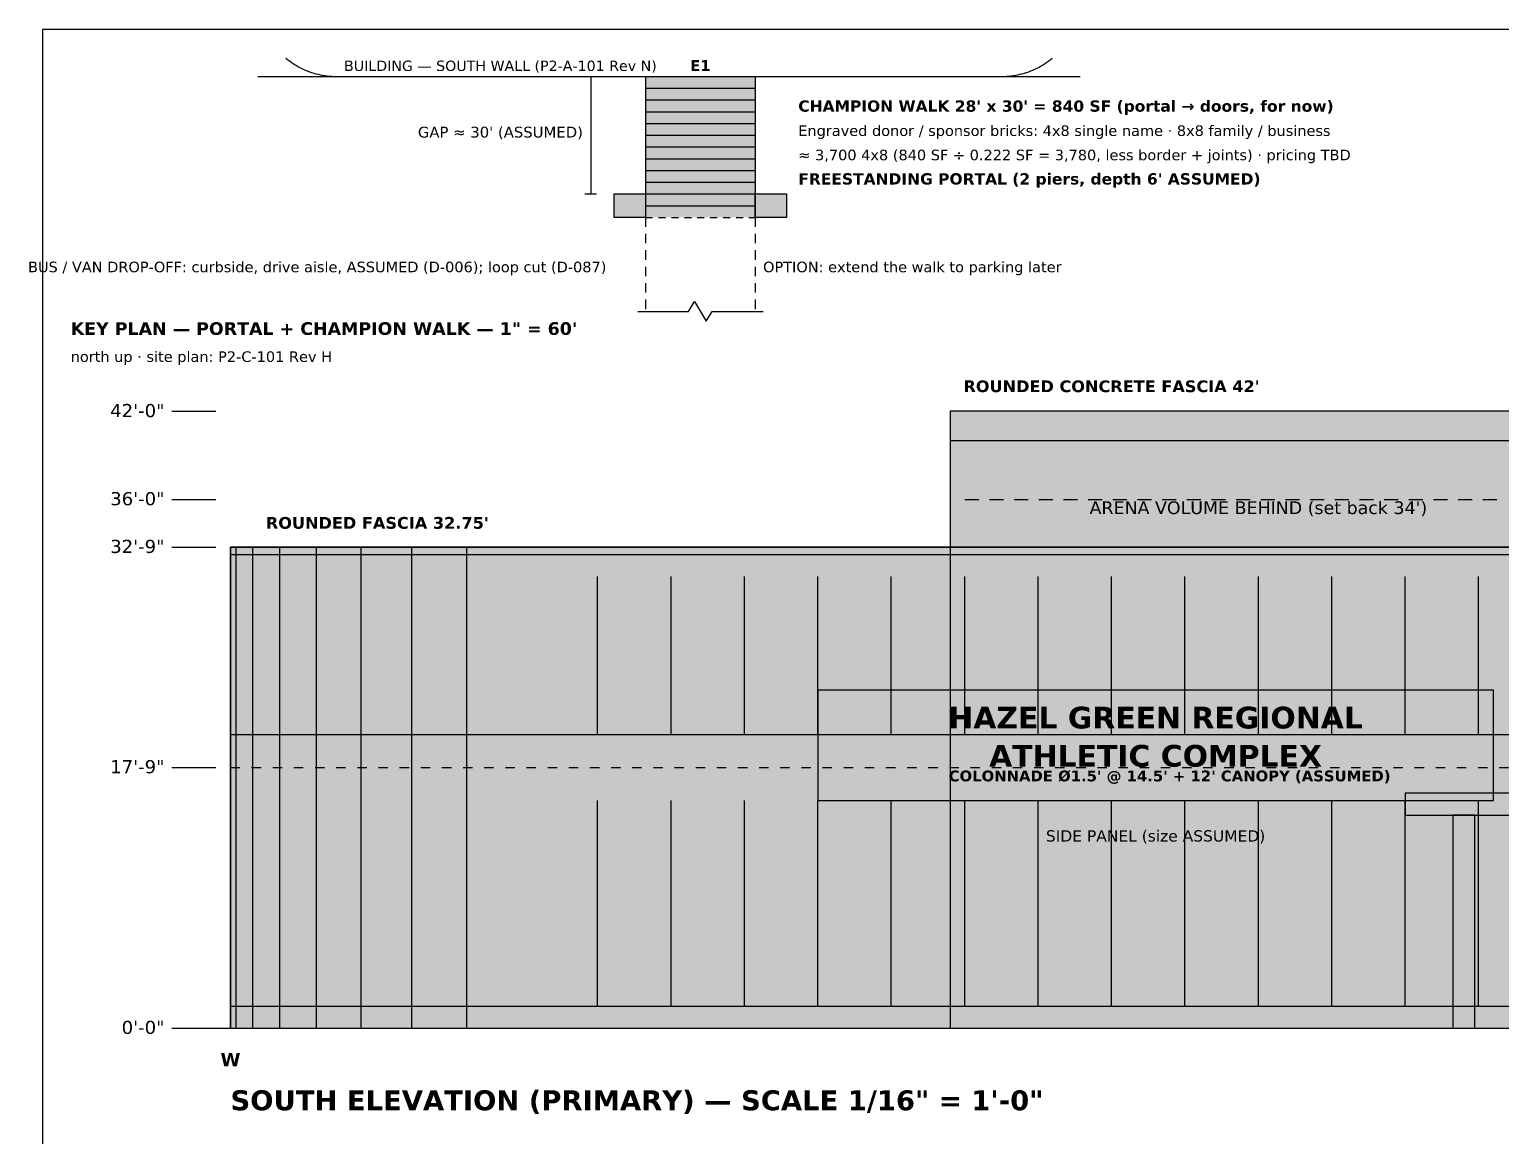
# Model space of a CAD drawing. Header units: inches. Extents: x 0.4 to 16.5, y 0.5 to 10.5.
# Drawn here: x 0.44 to 6.71, y 5.79 to 10.5 of the extents above; entities that cross this region are included whole.
import ezdxf
from ezdxf.enums import TextEntityAlignment as Align

# ---------------------------------------------------------------- set-up
doc = ezdxf.new("R2010")
doc.units = ezdxf.units.IN
doc.header["$MEASUREMENT"] = 0
for name, color, linetype in [('A-ELEV-DATM', 7, 'Continuous'), ('A-ELEV-FACD', 7, 'Continuous'), ('A-ELEV-FILL', 7, 'Continuous'), ('A-ELEV-HIDN', 7, 'Continuous'), ('A-ELEV-IDEN', 7, 'Continuous'), ('A-ELEV-OTLN', 7, 'Continuous'), ('A-ELEV-SIGN', 7, 'Continuous'), ('G-ANNO-TTLB', 7, 'Continuous')]:
    doc.layers.add(name, color=color, linetype=linetype)
doc.styles.add('KS-BOLD', font='DejaVuSans-Bold.ttf')
doc.styles.add('KS-REG', font='DejaVuSans.ttf')

msp = doc.modelspace()

# ---------------------------------------------------------------- hatches: boundary and pattern name
at = {"layer": 'A-ELEV-FACD', "true_color": 0xc9c6be}
msp.add_hatch(color=7, dxfattribs=at).paths.add_polyline_path([(6.3, 7.1562), (10.425, 7.1562), (10.425, 7.25), (6.3, 7.25)])
at = {"layer": 'A-ELEV-FACD', "true_color": 0xd3d0c8}
msp.add_hatch(color=7, dxfattribs=at).paths.add_polyline_path([(6.5031, 6.25), (6.5969, 6.25), (6.5969, 7.1562), (6.5031, 7.1562)])
at = {"layer": 'A-ELEV-FILL', "true_color": 0xb5654a}
msp.add_hatch(color=7, dxfattribs=at).paths.add_polyline_path([(3.0667, 10.3), (3.5333, 10.3), (3.5333, 9.7), (3.0667, 9.7)])
at = {"layer": 'A-ELEV-FILL', "true_color": 0xcdcdcd}
msp.add_hatch(color=7, dxfattribs=at).paths.add_polyline_path([(4.3625, 6.25), (14.425, 6.25), (14.425, 8.875), (4.3625, 8.875)])
at = {"layer": 'A-ELEV-FILL', "true_color": 0xc9c6be}
for points in [[(4.3625, 6.25), (14.425, 6.25), (14.425, 8.875), (4.3625, 8.875)], [(1.3, 6.25), (14.425, 6.25), (14.425, 8.2969), (1.3, 8.2969)]]:
    msp.add_hatch(color=7, dxfattribs=at).paths.add_polyline_path(points)
at = {"layer": 'A-ELEV-FILL', "true_color": 0xb1aea7}
msp.add_hatch(color=7, dxfattribs=at).paths.add_polyline_path([(4.3625, 8.75), (14.425, 8.75), (14.425, 8.875), (4.3625, 8.875)])
at = {"layer": 'A-ELEV-FILL', "true_color": 0xe4e4e4}
msp.add_hatch(color=7, dxfattribs=at).paths.add_polyline_path([(1.3, 6.25), (14.425, 6.25), (14.425, 8.2969), (1.3, 8.2969)])
at = {"layer": 'A-ELEV-FILL', "true_color": 0x918f89}
for points in [[(1.3, 8.1719), (1.324, 8.1719), (1.324, 8.2969), (1.3, 8.2969)], [(1.3, 7.2188), (1.324, 7.2188), (1.324, 7.5), (1.3, 7.5)], [(1.3, 6.25), (1.324, 6.25), (1.324, 6.3438), (1.3, 6.3438)]]:
    msp.add_hatch(color=7, dxfattribs=at).paths.add_polyline_path(points)
at = {"layer": 'A-ELEV-FILL', "true_color": 0x98958f}
for points in [[(1.324, 8.1719), (1.3952, 8.1719), (1.3952, 8.2969), (1.324, 8.2969)], [(1.324, 7.2188), (1.3952, 7.2188), (1.3952, 7.5), (1.324, 7.5)], [(1.324, 6.25), (1.3952, 6.25), (1.3952, 6.3438), (1.324, 6.3438)]]:
    msp.add_hatch(color=7, dxfattribs=at).paths.add_polyline_path(points)
at = {"layer": 'A-ELEV-FILL', "true_color": 0x9f9c96}
for points in [[(1.3952, 8.1719), (1.5107, 8.1719), (1.5107, 8.2969), (1.3952, 8.2969)], [(1.3952, 7.2188), (1.5107, 7.2188), (1.5107, 7.5), (1.3952, 7.5)], [(1.3952, 6.25), (1.5107, 6.25), (1.5107, 6.3438), (1.3952, 6.3438)]]:
    msp.add_hatch(color=7, dxfattribs=at).paths.add_polyline_path(points)
at = {"layer": 'A-ELEV-FILL', "true_color": 0xa6a39d}
for points in [[(1.5107, 8.1719), (1.6661, 8.1719), (1.6661, 8.2969), (1.5107, 8.2969)], [(1.5107, 7.2188), (1.6661, 7.2188), (1.6661, 7.5), (1.5107, 7.5)], [(1.5107, 6.25), (1.6661, 6.25), (1.6661, 6.3438), (1.5107, 6.3438)]]:
    msp.add_hatch(color=7, dxfattribs=at).paths.add_polyline_path(points)
at = {"layer": 'A-ELEV-FILL', "true_color": 0xadaaa3}
for points in [[(1.6661, 8.1719), (1.8555, 8.1719), (1.8555, 8.2969), (1.6661, 8.2969)], [(1.6661, 7.2188), (1.8555, 7.2188), (1.8555, 7.5), (1.6661, 7.5)], [(1.6661, 6.25), (1.8555, 6.25), (1.8555, 6.3438), (1.6661, 6.3438)]]:
    msp.add_hatch(color=7, dxfattribs=at).paths.add_polyline_path(points)
at = {"layer": 'A-ELEV-FILL', "true_color": 0xb4b1aa}
for points in [[(1.8555, 8.1719), (2.0716, 8.1719), (2.0716, 8.2969), (1.8555, 8.2969)], [(1.8555, 7.2188), (2.0716, 7.2188), (2.0716, 7.5), (1.8555, 7.5)], [(1.8555, 6.25), (2.0716, 6.25), (2.0716, 6.3438), (1.8555, 6.3438)]]:
    msp.add_hatch(color=7, dxfattribs=at).paths.add_polyline_path(points)
at = {"layer": 'A-ELEV-FILL', "true_color": 0xbbb8b1}
for points in [[(2.0716, 8.1719), (2.3061, 8.1719), (2.3061, 8.2969), (2.0716, 8.2969)], [(2.0716, 7.2188), (2.3061, 7.2188), (2.3061, 7.5), (2.0716, 7.5)], [(2.0716, 6.25), (2.3061, 6.25), (2.3061, 6.3438), (2.0716, 6.3438)]]:
    msp.add_hatch(color=7, dxfattribs=at).paths.add_polyline_path(points)
at = {"layer": 'A-ELEV-FILL', "true_color": 0xc2bfb7}
for points in [[(2.3061, 8.1719), (2.55, 8.1719), (2.55, 8.2969), (2.3061, 8.2969)], [(2.3061, 7.2188), (2.55, 7.2188), (2.55, 7.5), (2.3061, 7.5)], [(2.3061, 6.25), (2.55, 6.25), (2.55, 6.3438), (2.3061, 6.3438)]]:
    msp.add_hatch(color=7, dxfattribs=at).paths.add_polyline_path(points)
at = {"layer": 'A-ELEV-FILL', "true_color": 0x4f6a7d}
for points in [[(1.3, 7.5), (14.425, 7.5), (14.425, 8.1719), (1.3, 8.1719)], [(1.3, 6.3438), (14.425, 6.3438), (14.425, 7.2188), (1.3, 7.2188)]]:
    msp.add_hatch(color=7, dxfattribs=at).paths.add_polyline_path(points)
at = {"layer": 'A-ELEV-FILL', "true_color": 0x394c5a}
for points in [[(1.3, 7.5), (1.324, 7.5), (1.324, 8.1719), (1.3, 8.1719)], [(1.3, 6.3438), (1.324, 6.3438), (1.324, 7.2188), (1.3, 7.2188)]]:
    msp.add_hatch(color=7, dxfattribs=at).paths.add_polyline_path(points)
at = {"layer": 'A-ELEV-FILL', "true_color": 0x3c505e}
for points in [[(1.324, 7.5), (1.3952, 7.5), (1.3952, 8.1719), (1.324, 8.1719)], [(1.324, 6.3438), (1.3952, 6.3438), (1.3952, 7.2188), (1.324, 7.2188)]]:
    msp.add_hatch(color=7, dxfattribs=at).paths.add_polyline_path(points)
at = {"layer": 'A-ELEV-FILL', "true_color": 0x3e5463}
for points in [[(1.3952, 7.5), (1.5107, 7.5), (1.5107, 8.1719), (1.3952, 8.1719)], [(1.3952, 6.3438), (1.5107, 6.3438), (1.5107, 7.2188), (1.3952, 7.2188)]]:
    msp.add_hatch(color=7, dxfattribs=at).paths.add_polyline_path(points)
at = {"layer": 'A-ELEV-FILL', "true_color": 0x415767}
for points in [[(1.5107, 7.5), (1.6661, 7.5), (1.6661, 8.1719), (1.5107, 8.1719)], [(1.5107, 6.3438), (1.6661, 6.3438), (1.6661, 7.2188), (1.5107, 7.2188)]]:
    msp.add_hatch(color=7, dxfattribs=at).paths.add_polyline_path(points)
at = {"layer": 'A-ELEV-FILL', "true_color": 0x445b6c}
for points in [[(1.6661, 7.5), (1.8555, 7.5), (1.8555, 8.1719), (1.6661, 8.1719)], [(1.6661, 6.3438), (1.8555, 6.3438), (1.8555, 7.2188), (1.6661, 7.2188)]]:
    msp.add_hatch(color=7, dxfattribs=at).paths.add_polyline_path(points)
at = {"layer": 'A-ELEV-FILL', "true_color": 0x475f70}
for points in [[(1.8555, 7.5), (2.0716, 7.5), (2.0716, 8.1719), (1.8555, 8.1719)], [(1.8555, 6.3438), (2.0716, 6.3438), (2.0716, 7.2188), (1.8555, 7.2188)]]:
    msp.add_hatch(color=7, dxfattribs=at).paths.add_polyline_path(points)
at = {"layer": 'A-ELEV-FILL', "true_color": 0x496374}
for points in [[(2.0716, 7.5), (2.3061, 7.5), (2.3061, 8.1719), (2.0716, 8.1719)], [(2.0716, 6.3438), (2.3061, 6.3438), (2.3061, 7.2188), (2.0716, 7.2188)]]:
    msp.add_hatch(color=7, dxfattribs=at).paths.add_polyline_path(points)
at = {"layer": 'A-ELEV-FILL', "true_color": 0x4c6679}
for points in [[(2.3061, 7.5), (2.55, 7.5), (2.55, 8.1719), (2.3061, 8.1719)], [(2.3061, 6.3438), (2.55, 6.3438), (2.55, 7.2188), (2.3061, 7.2188)]]:
    msp.add_hatch(color=7, dxfattribs=at).paths.add_polyline_path(points)
at = {"layer": 'A-ELEV-FILL', "true_color": 0xcc0000}
msp.add_hatch(color=7, dxfattribs=at).paths.add_polyline_path([(3.8, 7.2188), (6.675, 7.2188), (6.675, 7.2687), (3.8, 7.2687)])
at = {"layer": 'A-ELEV-OTLN', "true_color": 0xd8ccb0}
for points in [[(2.9333, 9.8), (3.0667, 9.8), (3.0667, 9.7), (2.9333, 9.7)], [(3.5333, 9.8), (3.6667, 9.8), (3.6667, 9.7), (3.5333, 9.7)]]:
    msp.add_hatch(color=7, dxfattribs=at).paths.add_polyline_path(points)
at = {"layer": 'A-ELEV-SIGN', "true_color": 0x1a1a1a}
msp.add_hatch(color=7, dxfattribs=at).paths.add_polyline_path([(3.8, 7.2188), (6.675, 7.2188), (6.675, 7.6875), (3.8, 7.6875)])

# ---------------------------------------------------------------- linework, layer by layer
at = {"layer": 'A-ELEV-DATM'}
for p, q in [((2.8083, 10.3), (2.8583, 10.3)), ((2.8333, 10.3), (2.8333, 9.8)), ((2.8083, 9.8), (2.8583, 9.8)), ((1.05, 8.875), (1.2375, 8.875)), ((1.05, 8.5), (1.2375, 8.5)), ((1.05, 8.2969), (1.2375, 8.2969)), ((1.05, 7.3594), (1.2375, 7.3594)), ((1.05, 6.25), (1.2375, 6.25))]:
    msp.add_line(p, q, dxfattribs=at)
at = {"layer": 'A-ELEV-FACD'}
for p, q in [((4.3625, 8.75), (14.425, 8.75)), ((1.3, 8.2969), (14.425, 8.2969)), ((1.3, 6.25), (1.3, 8.2969)), ((1.324, 6.25), (1.324, 8.2969)), ((1.3952, 6.25), (1.3952, 8.2969)), ((1.5107, 6.25), (1.5107, 8.2969)), ((1.6661, 6.25), (1.6661, 8.2969)), ((1.8555, 6.25), (1.8555, 8.2969)), ((2.0716, 6.25), (2.0716, 8.2969)), ((2.3061, 6.25), (2.3061, 8.2969)), ((1.3, 8.2656), (14.425, 8.2656)), ((2.8625, 7.5), (2.8625, 8.1719)), ((3.175, 7.5), (3.175, 8.1719)), ((3.4875, 7.5), (3.4875, 8.1719)), ((3.8, 7.5), (3.8, 8.1719)), ((4.1125, 7.5), (4.1125, 8.1719)), ((4.425, 7.5), (4.425, 8.1719)), ((4.7375, 7.5), (4.7375, 8.1719)), ((5.05, 7.5), (5.05, 8.1719)), ((5.3625, 7.5), (5.3625, 8.1719)), ((5.675, 7.5), (5.675, 8.1719)), ((5.9875, 7.5), (5.9875, 8.1719)), ((6.3, 7.5), (6.3, 8.1719)), ((6.6125, 7.5), (6.6125, 8.1719)), ((1.3, 7.5), (14.425, 7.5)), ((2.8625, 6.3438), (2.8625, 7.2188)), ((3.175, 6.3438), (3.175, 7.2188)), ((3.4875, 6.3438), (3.4875, 7.2188)), ((3.8, 6.3438), (3.8, 7.2188)), ((4.1125, 6.3438), (4.1125, 7.2188)), ((4.425, 6.3438), (4.425, 7.2188)), ((4.7375, 6.3438), (4.7375, 7.2188)), ((5.05, 6.3438), (5.05, 7.2188)), ((5.3625, 6.3438), (5.3625, 7.2188)), ((5.675, 6.3438), (5.675, 7.2188)), ((5.9875, 6.3438), (5.9875, 7.2188)), ((6.3, 6.3438), (6.3, 7.2188)), ((6.6125, 6.3438), (6.6125, 7.2188)), ((1.3, 6.3438), (14.425, 6.3438))]:
    msp.add_line(p, q, dxfattribs=at)
for points in [[(6.3, 7.1562), (10.425, 7.1562), (10.425, 7.25), (6.3, 7.25)], [(6.5031, 6.25), (6.5969, 6.25), (6.5969, 7.1562), (6.5031, 7.1562)]]:
    msp.add_lwpolyline(points, close=True, dxfattribs=at)
at = {"layer": 'A-ELEV-FILL'}
for p, q in [((1.4167, 10.3), (4.9167, 10.3)), ((3.0667, 10.25), (3.5333, 10.25)), ((3.0667, 10.2), (3.5333, 10.2)), ((3.0667, 10.15), (3.5333, 10.15)), ((3.0667, 10.1), (3.5333, 10.1)), ((3.0667, 10.05), (3.5333, 10.05)), ((3.0667, 10), (3.5333, 10)), ((3.0667, 9.95), (3.5333, 9.95)), ((3.0667, 9.9), (3.5333, 9.9)), ((3.0667, 9.85), (3.5333, 9.85)), ((3.0667, 9.8), (3.5333, 9.8)), ((3.0667, 9.75), (3.5333, 9.75))]:
    msp.add_line(p, q, dxfattribs=at)
at = {"layer": 'A-ELEV-HIDN'}
for p, q in [((3.0667, 9.8), (3.0967, 9.8)), ((3.1217, 9.8), (3.1517, 9.8)), ((3.1767, 9.8), (3.2067, 9.8)), ((3.2317, 9.8), (3.2617, 9.8)), ((3.2867, 9.8), (3.3167, 9.8)), ((3.3417, 9.8), (3.3717, 9.8)), ((3.3967, 9.8), (3.4267, 9.8)), ((3.4517, 9.8), (3.4817, 9.8)), ((3.5067, 9.8), (3.5333, 9.8)), ((3.0667, 9.7), (3.0667, 9.66)), ((3.0667, 9.7), (3.0967, 9.7)), ((3.1217, 9.7), (3.1517, 9.7)), ((3.1767, 9.7), (3.2067, 9.7)), ((3.2317, 9.7), (3.2617, 9.7)), ((3.2867, 9.7), (3.3167, 9.7)), ((3.3417, 9.7), (3.3717, 9.7)), ((3.3967, 9.7), (3.4267, 9.7)), ((3.4517, 9.7), (3.4817, 9.7)), ((3.5067, 9.7), (3.5333, 9.7)), ((3.5333, 9.7), (3.5333, 9.66)), ((3.0667, 9.63), (3.0667, 9.59)), ((3.5333, 9.63), (3.5333, 9.59)), ((3.0667, 9.56), (3.0667, 9.52)), ((3.5333, 9.56), (3.5333, 9.52)), ((3.0667, 9.49), (3.0667, 9.45)), ((3.5333, 9.49), (3.5333, 9.45)), ((3.0667, 9.42), (3.0667, 9.38)), ((3.5333, 9.42), (3.5333, 9.38)), ((3.0667, 9.35), (3.0667, 9.31)), ((3.5333, 9.35), (3.5333, 9.31)), ((4.425, 8.5), (4.485, 8.5)), ((4.53, 8.5), (4.59, 8.5)), ((4.635, 8.5), (4.695, 8.5)), ((4.74, 8.5), (4.8, 8.5)), ((4.845, 8.5), (4.905, 8.5)), ((4.95, 8.5), (5.01, 8.5)), ((5.055, 8.5), (5.115, 8.5)), ((5.16, 8.5), (5.22, 8.5)), ((5.265, 8.5), (5.325, 8.5)), ((5.37, 8.5), (5.43, 8.5)), ((5.475, 8.5), (5.535, 8.5)), ((5.58, 8.5), (5.64, 8.5)), ((5.685, 8.5), (5.745, 8.5)), ((5.79, 8.5), (5.85, 8.5)), ((5.895, 8.5), (5.955, 8.5)), ((6, 8.5), (6.06, 8.5)), ((6.105, 8.5), (6.165, 8.5)), ((6.21, 8.5), (6.27, 8.5)), ((6.315, 8.5), (6.375, 8.5)), ((6.42, 8.5), (6.48, 8.5)), ((6.525, 8.5), (6.585, 8.5)), ((6.63, 8.5), (6.69, 8.5)), ((1.3, 7.3594), (1.34, 7.3594)), ((1.39, 7.3594), (1.43, 7.3594)), ((1.48, 7.3594), (1.52, 7.3594)), ((1.57, 7.3594), (1.61, 7.3594)), ((1.66, 7.3594), (1.7, 7.3594)), ((1.75, 7.3594), (1.79, 7.3594)), ((1.84, 7.3594), (1.88, 7.3594)), ((1.93, 7.3594), (1.97, 7.3594)), ((2.02, 7.3594), (2.06, 7.3594)), ((2.11, 7.3594), (2.15, 7.3594)), ((2.2, 7.3594), (2.24, 7.3594)), ((2.29, 7.3594), (2.33, 7.3594)), ((2.38, 7.3594), (2.42, 7.3594)), ((2.47, 7.3594), (2.51, 7.3594)), ((2.56, 7.3594), (2.6, 7.3594)), ((2.65, 7.3594), (2.69, 7.3594)), ((2.74, 7.3594), (2.78, 7.3594)), ((2.83, 7.3594), (2.87, 7.3594)), ((2.92, 7.3594), (2.96, 7.3594)), ((3.01, 7.3594), (3.05, 7.3594)), ((3.1, 7.3594), (3.14, 7.3594)), ((3.19, 7.3594), (3.23, 7.3594)), ((3.28, 7.3594), (3.32, 7.3594)), ((3.37, 7.3594), (3.41, 7.3594)), ((3.46, 7.3594), (3.5, 7.3594)), ((3.55, 7.3594), (3.59, 7.3594)), ((3.64, 7.3594), (3.68, 7.3594)), ((3.73, 7.3594), (3.77, 7.3594)), ((3.82, 7.3594), (3.86, 7.3594)), ((3.91, 7.3594), (3.95, 7.3594)), ((4, 7.3594), (4.04, 7.3594)), ((4.09, 7.3594), (4.13, 7.3594)), ((4.18, 7.3594), (4.22, 7.3594)), ((4.27, 7.3594), (4.31, 7.3594)), ((4.36, 7.3594), (4.4, 7.3594)), ((4.45, 7.3594), (4.49, 7.3594)), ((4.54, 7.3594), (4.58, 7.3594)), ((4.63, 7.3594), (4.67, 7.3594)), ((4.72, 7.3594), (4.76, 7.3594)), ((4.81, 7.3594), (4.85, 7.3594)), ((4.9, 7.3594), (4.94, 7.3594)), ((4.99, 7.3594), (5.03, 7.3594)), ((5.08, 7.3594), (5.12, 7.3594)), ((5.17, 7.3594), (5.21, 7.3594)), ((5.26, 7.3594), (5.3, 7.3594)), ((5.35, 7.3594), (5.39, 7.3594)), ((5.44, 7.3594), (5.48, 7.3594)), ((5.53, 7.3594), (5.57, 7.3594)), ((5.62, 7.3594), (5.66, 7.3594)), ((5.71, 7.3594), (5.75, 7.3594)), ((5.8, 7.3594), (5.84, 7.3594)), ((5.89, 7.3594), (5.93, 7.3594)), ((5.98, 7.3594), (6.02, 7.3594)), ((6.07, 7.3594), (6.11, 7.3594)), ((6.16, 7.3594), (6.2, 7.3594)), ((6.25, 7.3594), (6.29, 7.3594)), ((6.34, 7.3594), (6.38, 7.3594)), ((6.43, 7.3594), (6.47, 7.3594)), ((6.52, 7.3594), (6.56, 7.3594)), ((6.61, 7.3594), (6.65, 7.3594)), ((6.7, 7.3594), (6.74, 7.3594))]:
    msp.add_line(p, q, dxfattribs=at)
at = {"layer": 'A-ELEV-OTLN'}
for p, q in [((1.5357, 10.378), (1.5433, 10.3719)), ((1.5433, 10.3719), (1.5509, 10.366)), ((1.5509, 10.366), (1.5588, 10.3603)), ((1.5588, 10.3603), (1.5668, 10.3548)), ((1.5668, 10.3548), (1.575, 10.3496)), ((1.575, 10.3496), (1.5833, 10.3447)), ((1.5833, 10.3447), (1.5918, 10.3399)), ((1.5918, 10.3399), (1.6004, 10.3355)), ((4.7329, 10.3355), (4.7415, 10.3399)), ((4.7415, 10.3399), (4.75, 10.3447)), ((4.75, 10.3447), (4.7583, 10.3496)), ((4.7583, 10.3496), (4.7665, 10.3548)), ((4.7665, 10.3548), (4.7745, 10.3603)), ((4.7745, 10.3603), (4.7824, 10.366)), ((4.7824, 10.366), (4.7901, 10.3719)), ((4.7901, 10.3719), (4.7976, 10.378)), ((1.6004, 10.3355), (1.6091, 10.3312)), ((1.6091, 10.3312), (1.618, 10.3273)), ((1.618, 10.3273), (1.6269, 10.3236)), ((1.6269, 10.3236), (1.636, 10.3201)), ((1.636, 10.3201), (1.6452, 10.3169)), ((1.6452, 10.3169), (1.6544, 10.314)), ((1.6544, 10.314), (1.6637, 10.3114)), ((1.6637, 10.3114), (1.6731, 10.309)), ((1.6731, 10.309), (1.6826, 10.3069)), ((1.6826, 10.3069), (1.6921, 10.3051)), ((1.6921, 10.3051), (1.7017, 10.3035)), ((1.7017, 10.3035), (1.7113, 10.3023)), ((1.7113, 10.3023), (1.7209, 10.3013)), ((1.7209, 10.3013), (1.7306, 10.3006)), ((1.7306, 10.3006), (1.7403, 10.3001)), ((1.7403, 10.3001), (1.75, 10.3)), ((1.75, 10.3), (4.5833, 10.3)), ((3.0667, 10.3), (3.0667, 9.7)), ((3.5333, 10.3), (3.5333, 9.7)), ((4.5833, 10.3), (4.593, 10.3001)), ((4.593, 10.3001), (4.6027, 10.3006)), ((4.6027, 10.3006), (4.6124, 10.3013)), ((4.6124, 10.3013), (4.622, 10.3023)), ((4.622, 10.3023), (4.6316, 10.3035)), ((4.6316, 10.3035), (4.6412, 10.3051)), ((4.6412, 10.3051), (4.6507, 10.3069)), ((4.6507, 10.3069), (4.6602, 10.309)), ((4.6602, 10.309), (4.6696, 10.3114)), ((4.6696, 10.3114), (4.6789, 10.314)), ((4.6789, 10.314), (4.6882, 10.3169)), ((4.6882, 10.3169), (4.6973, 10.3201)), ((4.6973, 10.3201), (4.7064, 10.3236)), ((4.7064, 10.3236), (4.7154, 10.3273)), ((4.7154, 10.3273), (4.7242, 10.3312)), ((4.7242, 10.3312), (4.7329, 10.3355)), ((3.25, 9.3), (3.275, 9.3417)), ((3.275, 9.3417), (3.325, 9.2583)), ((3.0333, 9.3), (3.25, 9.3)), ((3.325, 9.2583), (3.35, 9.3)), ((3.35, 9.3), (3.5667, 9.3)), ((1.175, 6.25), (16.425, 6.25))]:
    msp.add_line(p, q, dxfattribs=at)
for points in [[(2.9333, 9.8), (3.0667, 9.8), (3.0667, 9.7), (2.9333, 9.7)], [(3.5333, 9.8), (3.6667, 9.8), (3.6667, 9.7), (3.5333, 9.7)], [(4.3625, 6.25), (14.425, 6.25), (14.425, 8.875), (4.3625, 8.875)], [(1.3, 6.25), (14.425, 6.25), (14.425, 8.2969), (1.3, 8.2969)]]:
    msp.add_lwpolyline(points, close=True, dxfattribs=at)
at = {"layer": 'A-ELEV-SIGN'}
msp.add_lwpolyline([(3.8, 7.2188), (6.675, 7.2188), (6.675, 7.6875), (3.8, 7.6875)], close=True, dxfattribs=at)
at = {"layer": 'G-ANNO-TTLB'}
msp.add_lwpolyline([(0.5, 0.5), (16.5, 0.5), (16.5, 10.5), (0.5, 10.5)], close=True, dxfattribs=at)

# ---------------------------------------------------------------- texts
at = {"layer": 'A-ELEV-DATM', "style": 'KS-REG'}
for s, height, p in [("GAP ≈ 30' (ASSUMED)", 0.046, (2.8, 10.04)), ('42\'-0"', 0.056, (1.0188, 8.85)), ('36\'-0"', 0.056, (1.0188, 8.475)), ('32\'-9"', 0.056, (1.0188, 8.2719)), ('17\'-9"', 0.056, (1.0188, 7.3344)), ('0\'-0"', 0.056, (1.0188, 6.225))]:
    msp.add_text(s, height=height, dxfattribs=at).set_placement(p, align=Align.RIGHT)
at = {"layer": 'A-ELEV-IDEN'}
for s, height, style, p in [('BUILDING — SOUTH WALL (P2-A-101 Rev N)', 0.044, 'KS-REG', (1.7833, 10.3233)), ("CHAMPION WALK 28' x 30' = 840 SF (portal → doors, for now)", 0.048, 'KS-BOLD', (3.7167, 10.15)), ('Engraved donor / sponsor bricks: 4x8 single name · 8x8 family / business', 0.045, 'KS-REG', (3.7167, 10.0467)), ('≈ 3,700 4x8 (840 SF ÷ 0.222 SF = 3,780, less border + joints) · pricing TBD', 0.045, 'KS-REG', (3.7167, 9.9433)), ("FREESTANDING PORTAL (2 piers, depth 6' ASSUMED)", 0.048, 'KS-BOLD', (3.7167, 9.84)), ('OPTION: extend the walk to parking later', 0.045, 'KS-REG', (3.5667, 9.4667)), ('KEY PLAN — PORTAL + CHAMPION WALK — 1" = 60\'', 0.054, 'KS-BOLD', (0.62, 9.2)), ('north up · site plan: P2-C-101 Rev H', 0.045, 'KS-REG', (0.62, 9.085)), ('SOUTH ELEVATION (PRIMARY) — SCALE 1/16" = 1\'-0"', 0.085, 'KS-BOLD', (1.3, 5.9))]:
    msp.add_text(s, height=height, dxfattribs=dict(at, style=style)).set_placement(p)
for s, height, style, p in [('E1', 0.046, 'KS-BOLD', (3.3, 10.3233)), ("ROUNDED CONCRETE FASCIA 42'", 0.05, 'KS-BOLD', (5.05, 8.9563)), ("ARENA VOLUME BEHIND (set back 34')", 0.054, 'KS-REG', (5.675, 8.4375)), ("ROUNDED FASCIA 32.75'", 0.05, 'KS-BOLD', (1.925, 8.375)), ('SIDE PANEL (size ASSUMED)', 0.048, 'KS-REG', (5.2375, 7.0438)), ('W', 0.056, 'KS-BOLD', (1.3, 6.0875))]:
    msp.add_text(s, height=height, dxfattribs=dict(at, style=style)).set_placement(p, align=Align.CENTER)
for s, height, style, p in [('BUS / VAN DROP-OFF: curbside, drive aisle, ASSUMED (D-006); loop cut (D-087)', 0.045, 'KS-REG', (2.9, 9.4667)), ("COLONNADE Ø1.5' @ 14.5' + 12' CANOPY (ASSUMED)", 0.046, 'KS-BOLD', (6.2375, 7.3))]:
    msp.add_text(s, height=height, dxfattribs=dict(at, style=style)).set_placement(p, align=Align.RIGHT)
at = {"layer": 'A-ELEV-SIGN', "style": 'KS-BOLD'}
for s, p in [('HAZEL GREEN REGIONAL', (5.2375, 7.525)), ('ATHLETIC COMPLEX', (5.2375, 7.3625))]:
    msp.add_text(s, height=0.092593, dxfattribs=at).set_placement(p, align=Align.CENTER)

doc.saveas('drawing.dxf')
